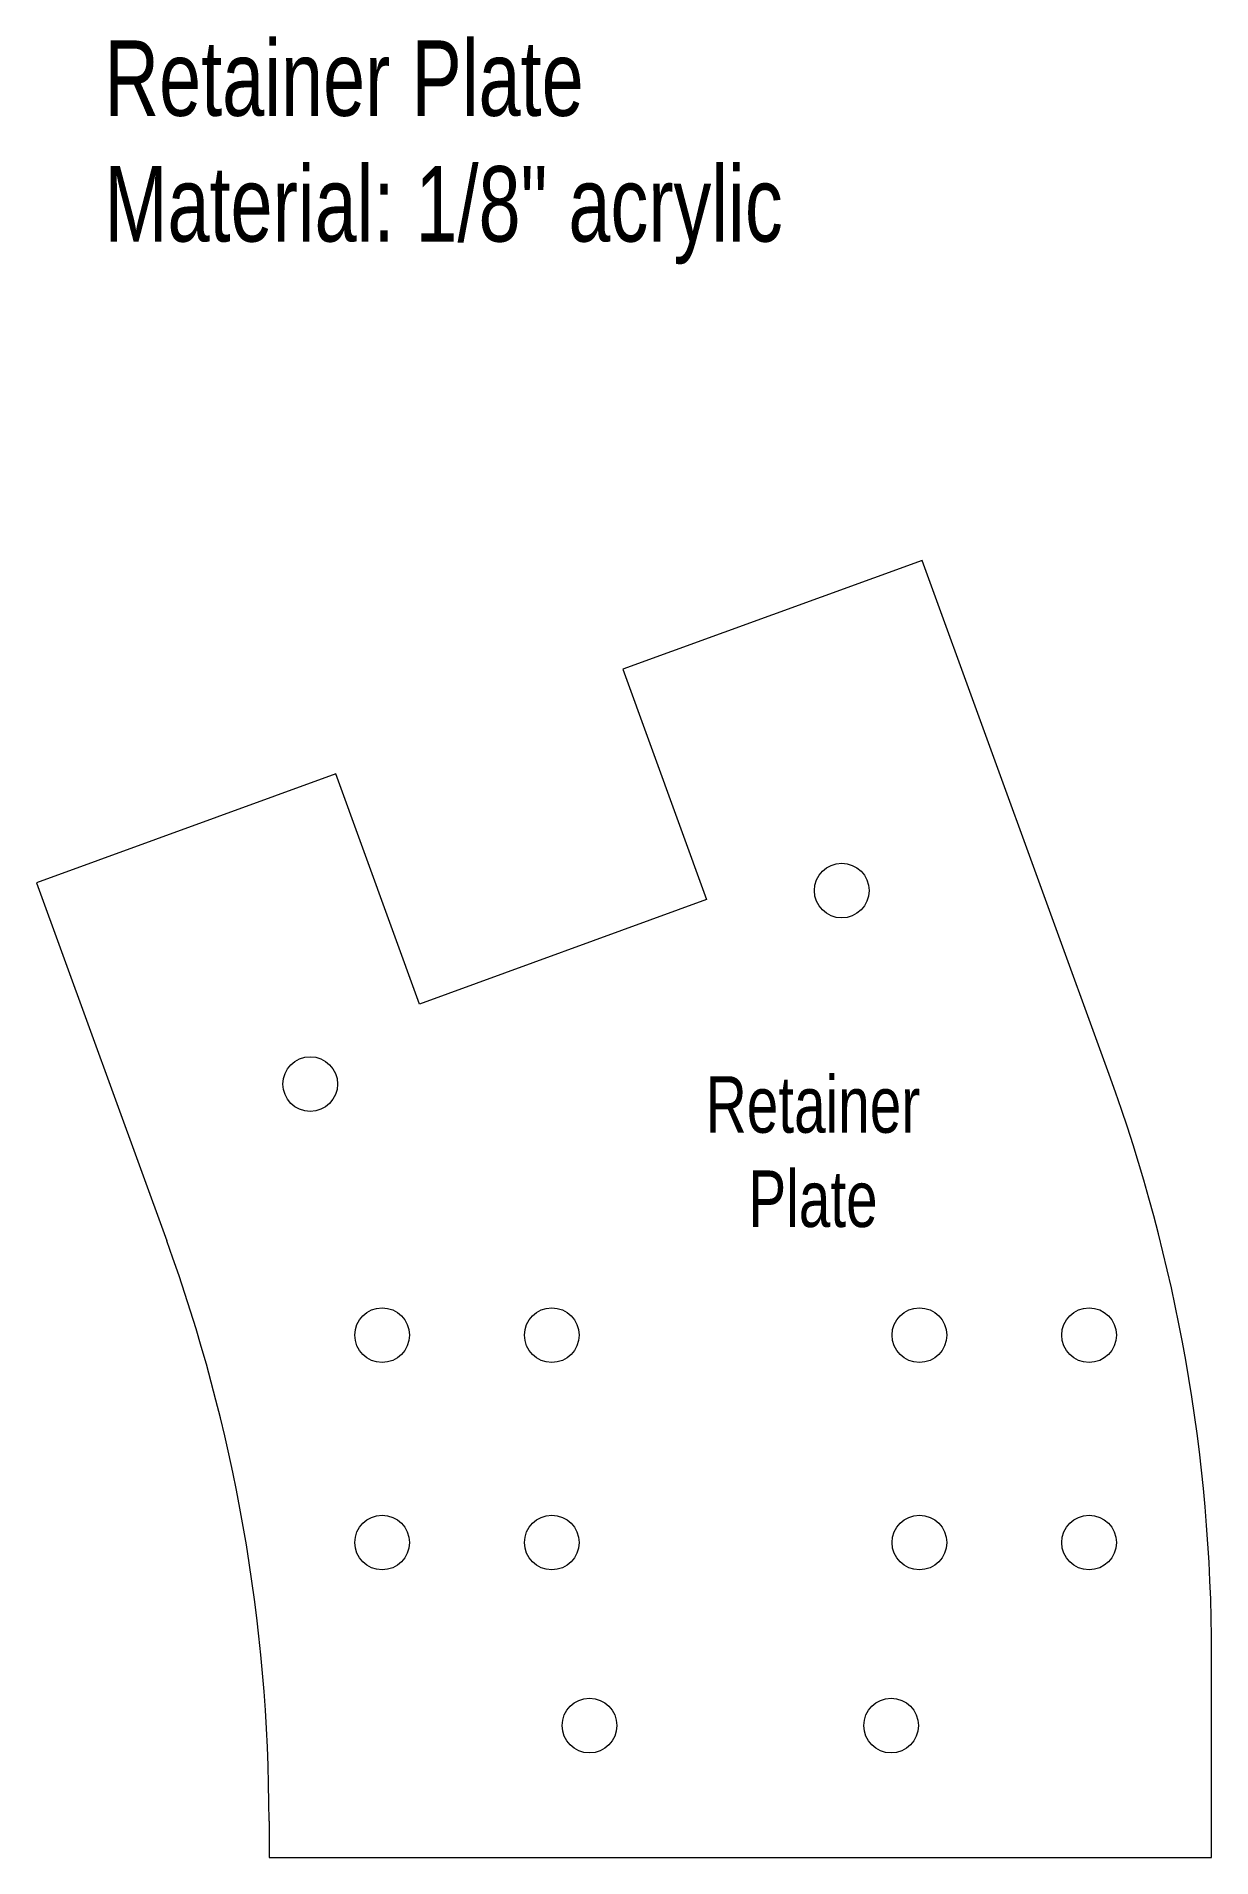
# Model space of a CAD drawing. Header units: millimetres. Extents: x 26.4 to 88.7, y 13.6 to 110.2.
import ezdxf

# ---------------------------------------------------------------- set-up
doc = ezdxf.new("R2010")
doc.units = ezdxf.units.MM
for name, color, linetype, lineweight in [('Notes', 7, 'CONTINUOUS', 0), ('retainer', 7, 'CONTINUOUS', 0), ('Text', 4, 'CONTINUOUS', 0)]:
    doc.layers.add(name, color=color, linetype=linetype, lineweight=lineweight)
doc.styles.get("Standard").update_dxf_attribs({"font": 'txt', "width": 0.75})

msp = doc.modelspace()

# ---------------------------------------------------------------- linework, layer by layer
at = {"layer": 'retainer'}
for p, q in [((73.375, 82.423), (57.494, 76.643)), ((83.302, 55.146), (73.375, 82.423)), ((57.494, 76.643), (61.94, 64.427)), ((42.271, 71.102), (26.39, 65.322)), ((46.717, 58.886), (42.271, 71.102)), ((26.39, 65.322), (33.302, 46.33)), ((61.94, 64.427), (46.717, 58.886)), ((88.73, 13.616), (88.73, 24.365)), ((38.73, 15.548), (38.73, 13.616)), ((38.73, 15.548), (38.73, 13.616)), ((38.73, 13.616), (88.73, 13.616))]:
    msp.add_line(p, q, dxfattribs=at)
for centre in [(69.108, 64.907), (40.917, 54.647), (44.73, 41.326), (53.73, 41.326), (73.23, 41.326), (82.23, 41.326), (44.73, 30.326), (53.73, 30.326), (73.23, 30.326), (82.23, 30.326), (55.73, 20.616), (71.73, 20.616)]:
    msp.add_circle(centre, 1.45, dxfattribs=at)
for centre in [(-1.27, 24.365), (-51.27, 15.548)]:
    msp.add_arc(centre, 90, 360, 20, dxfattribs=at)

# ---------------------------------------------------------------- texts
at = {"layer": 'Notes', "insert": (30, 110), "char_height": 4, "width": 100, "attachment_point": 1}
msp.add_mtext('Retainer\\~Plate\\PMaterial:\\~1/8"\\~acrylic', dxfattribs=at)
at = {"layer": 'Text', "insert": (67.586, 51.041), "char_height": 3, "width": 100, "attachment_point": 5}
msp.add_mtext('Retainer\\PPlate', dxfattribs=at)

doc.saveas('drawing.dxf')
